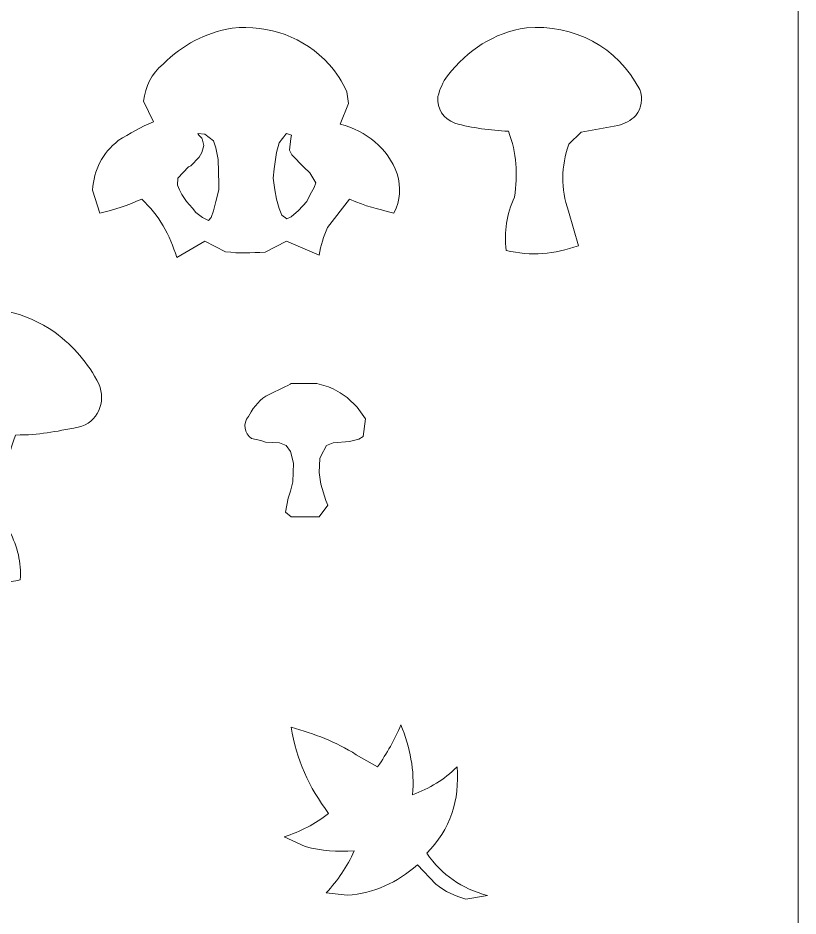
# Model space of a CAD drawing. Header units: centimetres. Extents: x -13.8 to 13.8, y -13.7 to 13.7.
# Drawn here: x -7.353 to -3.515, y 4.7 to 9.116 of the extents above; entities that cross this region are included whole.
import ezdxf

# ---------------------------------------------------------------- set-up
doc = ezdxf.new("R2010")
doc.units = ezdxf.units.CM
doc.header["$MEASUREMENT"] = 0
doc.layers.add('Layer 1', color=7, linetype='Continuous')

msp = doc.modelspace()

# ---------------------------------------------------------------- linework, layer by layer
at = {"layer": 'Layer 1', "color": 7, "lineweight": 0}
msp.add_lwpolyline([(-11.18949, 3.40061), (-3.51539, 3.40061), (-3.51539, 11.10919), (-11.18949, 11.10919), (-11.18949, 3.40061)], close=True, dxfattribs=at)
at = {"layer": 'Layer 1', "lineweight": 0}
for points, knots in [([(-6.29917, 9.06648), (-6.11666, 9.08363), (-5.94656, 9.02285), (-5.8212, 8.8876), (-5.8212, 8.8876), (-5.78461, 8.8455), (-5.75662, 8.80359), (-5.73471, 8.75216), (-5.73471, 8.75216), (-5.73471, 8.75216), (-5.72709, 8.69501), (-5.72709, 8.69501), (-5.72709, 8.69501), (-5.72709, 8.69501), (-5.7671, 8.59328), (-5.7671, 8.59328), (-5.7671, 8.59328), (-5.63888, 8.55994), (-5.53337, 8.47784), (-5.48744, 8.35039), (-5.48744, 8.35039), (-5.46876, 8.28295), (-5.47162, 8.21971), (-5.50308, 8.15666), (-5.50308, 8.15666), (-5.59738, 8.18066), (-5.63185, 8.18582), (-5.7212, 8.22561), (-5.7212, 8.22561), (-5.7212, 8.22561), (-5.83018, 8.08596), (-5.83018, 8.08596), (-5.83018, 8.08596), (-5.84942, 8.04119), (-5.86447, 7.99852), (-5.87037, 7.94994), (-5.87037, 7.94994), (-5.87037, 7.94994), (-6.03153, 8.01871), (-6.03153, 8.01871), (-6.03153, 8.01871), (-6.03153, 8.01871), (-6.13686, 7.965), (-6.13686, 7.965), (-6.13686, 7.965), (-6.20888, 7.96119), (-6.25992, 7.95738), (-6.33194, 7.96672), (-6.33194, 7.96672), (-6.33194, 7.96672), (-6.43367, 8.01874), (-6.43367, 8.01874), (-6.43367, 8.01874), (-6.43367, 8.01874), (-6.5716, 7.93836), (-6.5716, 7.93836), (-6.5716, 7.93836), (-6.60589, 8.05094), (-6.65733, 8.14429), (-6.74382, 8.22564), (-6.74382, 8.22564), (-6.8124, 8.19553), (-6.87736, 8.17211), (-6.95033, 8.15669), (-6.95033, 8.15669), (-6.95033, 8.15669), (-6.98557, 8.27004), (-6.98557, 8.27004), (-6.98557, 8.27004), (-6.97851, 8.3687), (-6.93871, 8.45197), (-6.85889, 8.51274), (-6.85889, 8.51274), (-6.80232, 8.54835), (-6.74877, 8.58), (-6.6863, 8.60476), (-6.6863, 8.60476), (-6.6863, 8.60476), (-6.73488, 8.70668), (-6.73488, 8.70668), (-6.73488, 8.70668), (-6.72575, 8.77926), (-6.6962, 8.84212), (-6.63868, 8.88916), (-6.63868, 8.88916), (-6.54016, 8.9857), (-6.4352, 9.04131), (-6.29917, 9.06648)], [0, 0, 0, 0, 0.0434783, 0.0434783, 0.0434783, 0.0434783, 0.0869565, 0.0869565, 0.0869565, 0.0869565, 0.1304348, 0.1304348, 0.1304348, 0.1304348, 0.173913, 0.173913, 0.173913, 0.173913, 0.2173913, 0.2173913, 0.2173913, 0.2173913, 0.2608696, 0.2608696, 0.2608696, 0.2608696, 0.3043478, 0.3043478, 0.3043478, 0.3043478, 0.3478261, 0.3478261, 0.3478261, 0.3478261, 0.3913043, 0.3913043, 0.3913043, 0.3913043, 0.4347826, 0.4347826, 0.4347826, 0.4347826, 0.4782609, 0.4782609, 0.4782609, 0.4782609, 0.5217391, 0.5217391, 0.5217391, 0.5217391, 0.5652174, 0.5652174, 0.5652174, 0.5652174, 0.6086957, 0.6086957, 0.6086957, 0.6086957, 0.6521739, 0.6521739, 0.6521739, 0.6521739, 0.6956522, 0.6956522, 0.6956522, 0.6956522, 0.7391304, 0.7391304, 0.7391304, 0.7391304, 0.7826087, 0.7826087, 0.7826087, 0.7826087, 0.826087, 0.826087, 0.826087, 0.826087, 0.8695652, 0.8695652, 0.8695652, 0.8695652, 0.9130435, 0.9130435, 0.9130435, 0.9130435, 1, 1, 1, 1]), ([(-4.85174, 9.06703), (-4.61856, 9.08761), (-4.40235, 8.9735), (-4.29434, 8.76395), (-4.29434, 8.76395), (-4.27757, 8.71918), (-4.28405, 8.67441), (-4.31262, 8.63631), (-4.31262, 8.63631), (-4.33929, 8.61154), (-4.36673, 8.59517), (-4.40216, 8.58718), (-4.40216, 8.58718), (-4.40216, 8.58718), (-4.58181, 8.55403), (-4.58181, 8.55403), (-4.58181, 8.55403), (-4.58181, 8.55403), (-4.64354, 8.49611), (-4.64354, 8.49611), (-4.64354, 8.49611), (-4.68011, 8.3839), (-4.68299, 8.27857), (-4.64449, 8.16636), (-4.64449, 8.16636), (-4.64449, 8.16636), (-4.59536, 7.99586), (-4.59536, 7.99586), (-4.59536, 7.99586), (-4.71424, 7.95472), (-4.82854, 7.94347), (-4.9516, 7.973), (-4.9516, 7.973), (-4.96036, 8.06576), (-4.95007, 8.14998), (-4.91025, 8.23533), (-4.91025, 8.23533), (-4.89443, 8.34696), (-4.89805, 8.45231), (-4.93978, 8.55881), (-4.93978, 8.55881), (-5.03159, 8.56376), (-5.11523, 8.57482), (-5.20381, 8.59844), (-5.20381, 8.59844), (-5.25945, 8.62053), (-5.29276, 8.66853), (-5.28668, 8.72951), (-5.28668, 8.72951), (-5.2766, 8.76724), (-5.26326, 8.80037), (-5.23945, 8.83219), (-5.23945, 8.83219), (-5.1398, 8.95826), (-5.01311, 9.0438), (-4.85174, 9.06703)], [0, 0, 0, 0, 0.0666667, 0.0666667, 0.0666667, 0.0666667, 0.1333333, 0.1333333, 0.1333333, 0.1333333, 0.2, 0.2, 0.2, 0.2, 0.2666667, 0.2666667, 0.2666667, 0.2666667, 0.3333333, 0.3333333, 0.3333333, 0.3333333, 0.4, 0.4, 0.4, 0.4, 0.4666667, 0.4666667, 0.4666667, 0.4666667, 0.5333333, 0.5333333, 0.5333333, 0.5333333, 0.6, 0.6, 0.6, 0.6, 0.6666667, 0.6666667, 0.6666667, 0.6666667, 0.7333333, 0.7333333, 0.7333333, 0.7333333, 0.8, 0.8, 0.8, 0.8, 0.8666667, 0.8666667, 0.8666667, 0.8666667, 1, 1, 1, 1]), ([(-7.6662, 7.68781), (-7.49057, 7.70723), (-7.3174, 7.67199), (-7.1705, 7.57047), (-7.1705, 7.57047), (-7.07602, 7.49848), (-7.00934, 7.42151), (-6.95391, 7.31634), (-6.95391, 7.31634), (-6.9183, 7.22739), (-6.95925, 7.12756), (-7.05601, 7.10335), (-7.05601, 7.10335), (-7.17163, 7.08221), (-7.24537, 7.06544), (-7.36385, 7.06544), (-7.36385, 7.06544), (-7.42444, 6.90981), (-7.44082, 6.75455), (-7.39338, 6.59263), (-7.39338, 6.59263), (-7.35451, 6.51511), (-7.33546, 6.44004), (-7.34099, 6.35297), (-7.34099, 6.35297), (-7.46177, 6.33143), (-7.57472, 6.31887), (-7.69741, 6.33278), (-7.69741, 6.33278), (-7.74199, 6.33678), (-7.77761, 6.36554), (-7.78636, 6.4103), (-7.78636, 6.4103), (-7.77512, 6.49087), (-7.75778, 6.56423), (-7.72254, 6.63832), (-7.72254, 6.63832), (-7.70958, 6.74804), (-7.70711, 6.8494), (-7.72672, 6.95892), (-7.72672, 6.95892), (-7.72672, 6.95892), (-7.76596, 7.06541), (-7.76596, 7.06541), (-7.76596, 7.06541), (-7.89246, 7.0734), (-7.94064, 7.07417), (-8.06542, 7.10198), (-8.06542, 7.10198), (-8.11934, 7.11931), (-8.15744, 7.15188), (-8.18258, 7.20257), (-8.18258, 7.20257), (-8.20163, 7.26544), (-8.18811, 7.32412), (-8.14506, 7.37365), (-8.14506, 7.37365), (-8.04238, 7.51404), (-7.92104, 7.60778), (-7.75663, 7.66683), (-7.75663, 7.66683), (-7.75663, 7.66683), (-7.6662, 7.68781), (-7.6662, 7.68781)], [0, 0, 0, 0, 0.0588235, 0.0588235, 0.0588235, 0.0588235, 0.1176471, 0.1176471, 0.1176471, 0.1176471, 0.1764706, 0.1764706, 0.1764706, 0.1764706, 0.2352941, 0.2352941, 0.2352941, 0.2352941, 0.2941176, 0.2941176, 0.2941176, 0.2941176, 0.3529412, 0.3529412, 0.3529412, 0.3529412, 0.4117647, 0.4117647, 0.4117647, 0.4117647, 0.4705882, 0.4705882, 0.4705882, 0.4705882, 0.5294118, 0.5294118, 0.5294118, 0.5294118, 0.5882353, 0.5882353, 0.5882353, 0.5882353, 0.6470588, 0.6470588, 0.6470588, 0.6470588, 0.7058824, 0.7058824, 0.7058824, 0.7058824, 0.7647059, 0.7647059, 0.7647059, 0.7647059, 0.8235294, 0.8235294, 0.8235294, 0.8235294, 0.8823529, 0.8823529, 0.8823529, 0.8823529, 1, 1, 1, 1]), ([(-6.00848, 7.31806), (-6.00848, 7.31806), (-5.88216, 7.31806), (-5.88216, 7.31806), (-5.88216, 7.31806), (-5.88216, 7.31806), (-5.82501, 7.30245), (-5.82501, 7.30245), (-5.82501, 7.30245), (-5.82501, 7.30245), (-5.80194, 7.29292), (-5.80194, 7.29292), (-5.80194, 7.29292), (-5.80194, 7.29292), (-5.76746, 7.27292), (-5.76746, 7.27292), (-5.76746, 7.27292), (-5.76746, 7.27292), (-5.73298, 7.25043), (-5.73298, 7.25043), (-5.73298, 7.25043), (-5.73298, 7.25043), (-5.68403, 7.2028), (-5.68403, 7.2028), (-5.68403, 7.2028), (-5.68403, 7.2028), (-5.64307, 7.14528), (-5.64307, 7.14528), (-5.64307, 7.14528), (-5.64307, 7.14528), (-5.65431, 7.05746), (-5.65431, 7.05746), (-5.65431, 7.05746), (-5.65431, 7.05746), (-5.67545, 7.04563), (-5.67545, 7.04563), (-5.67545, 7.04563), (-5.67545, 7.04563), (-5.72157, 7.03362), (-5.72157, 7.03362), (-5.72157, 7.03362), (-5.72157, 7.03362), (-5.80195, 7.02772), (-5.80195, 7.02772), (-5.80195, 7.02772), (-5.80195, 7.02772), (-5.83529, 7.01438), (-5.83529, 7.01438), (-5.83529, 7.01438), (-5.83529, 7.01438), (-5.86215, 6.96162), (-5.86215, 6.96162), (-5.86215, 6.96162), (-5.86215, 6.96162), (-5.86768, 6.95019), (-5.86768, 6.95019), (-5.86768, 6.95019), (-5.86768, 6.95019), (-5.87054, 6.88161), (-5.87054, 6.88161), (-5.87054, 6.88161), (-5.87054, 6.88161), (-5.86215, 6.82369), (-5.86215, 6.82369), (-5.86215, 6.82369), (-5.86215, 6.82369), (-5.83815, 6.74349), (-5.83815, 6.74349), (-5.83815, 6.74349), (-5.83815, 6.74349), (-5.82881, 6.72044), (-5.82881, 6.72044), (-5.82881, 6.72044), (-5.82881, 6.72044), (-5.87053, 6.6631), (-5.87053, 6.6631), (-5.87053, 6.6631), (-5.87053, 6.6631), (-6.00848, 6.66313), (-6.00848, 6.66313), (-6.00848, 6.66313), (-6.00848, 6.66313), (-6.03724, 6.68694), (-6.03724, 6.68694), (-6.03724, 6.68694), (-6.03724, 6.68694), (-6.02314, 6.75475), (-6.02314, 6.75475), (-6.02314, 6.75475), (-6.02314, 6.75475), (-6.01152, 6.78923), (-6.01152, 6.78923), (-6.01152, 6.78923), (-6.01152, 6.78923), (-6.00009, 6.83514), (-6.00009, 6.83514), (-6.00009, 6.83514), (-6.00009, 6.83514), (-5.99705, 6.92753), (-5.99705, 6.92753), (-5.99705, 6.92753), (-5.99705, 6.92753), (-6.01248, 6.98468), (-6.01248, 6.98468), (-6.01248, 6.98468), (-6.01248, 6.98468), (-6.03362, 7.01439), (-6.03362, 7.01439), (-6.03362, 7.01439), (-6.03362, 7.01439), (-6.06619, 7.02773), (-6.06619, 7.02773), (-6.06619, 7.02773), (-6.06619, 7.02773), (-6.13477, 7.03096), (-6.13477, 7.03096), (-6.13477, 7.03096), (-6.13477, 7.03096), (-6.158, 7.03916), (-6.158, 7.03916), (-6.158, 7.03916), (-6.158, 7.03916), (-6.20314, 7.04773), (-6.20314, 7.04773), (-6.20314, 7.04773), (-6.23896, 7.07572), (-6.24867, 7.12031), (-6.21819, 7.15708), (-6.21819, 7.15708), (-6.21819, 7.15708), (-6.20485, 7.17975), (-6.20485, 7.17975), (-6.20485, 7.17975), (-6.17913, 7.22222), (-6.14714, 7.25346), (-6.10066, 7.27291), (-6.10066, 7.27291), (-6.10068, 7.27292), (-6.01324, 7.31483), (-6.00848, 7.31806)], [0, 0, 0, 0, 0.0277778, 0.0277778, 0.0277778, 0.0277778, 0.0555556, 0.0555556, 0.0555556, 0.0555556, 0.0833333, 0.0833333, 0.0833333, 0.0833333, 0.1111111, 0.1111111, 0.1111111, 0.1111111, 0.1388889, 0.1388889, 0.1388889, 0.1388889, 0.1666667, 0.1666667, 0.1666667, 0.1666667, 0.1944444, 0.1944444, 0.1944444, 0.1944444, 0.2222222, 0.2222222, 0.2222222, 0.2222222, 0.25, 0.25, 0.25, 0.25, 0.2777778, 0.2777778, 0.2777778, 0.2777778, 0.3055556, 0.3055556, 0.3055556, 0.3055556, 0.3333333, 0.3333333, 0.3333333, 0.3333333, 0.3611111, 0.3611111, 0.3611111, 0.3611111, 0.3888889, 0.3888889, 0.3888889, 0.3888889, 0.4166667, 0.4166667, 0.4166667, 0.4166667, 0.4444444, 0.4444444, 0.4444444, 0.4444444, 0.4722222, 0.4722222, 0.4722222, 0.4722222, 0.5, 0.5, 0.5, 0.5, 0.5277778, 0.5277778, 0.5277778, 0.5277778, 0.5555556, 0.5555556, 0.5555556, 0.5555556, 0.5833333, 0.5833333, 0.5833333, 0.5833333, 0.6111111, 0.6111111, 0.6111111, 0.6111111, 0.6388889, 0.6388889, 0.6388889, 0.6388889, 0.6666667, 0.6666667, 0.6666667, 0.6666667, 0.6944444, 0.6944444, 0.6944444, 0.6944444, 0.7222222, 0.7222222, 0.7222222, 0.7222222, 0.75, 0.75, 0.75, 0.75, 0.7777778, 0.7777778, 0.7777778, 0.7777778, 0.8055556, 0.8055556, 0.8055556, 0.8055556, 0.8333333, 0.8333333, 0.8333333, 0.8333333, 0.8611111, 0.8611111, 0.8611111, 0.8611111, 0.8888889, 0.8888889, 0.8888889, 0.8888889, 0.9166667, 0.9166667, 0.9166667, 0.9166667, 0.9444444, 0.9444444, 0.9444444, 0.9444444, 1, 1, 1, 1]), ([(-5.46859, 5.64089), (-5.42422, 5.52831), (-5.40078, 5.41782), (-5.41107, 5.2963), (-5.41107, 5.2963), (-5.32669, 5.3285), (-5.25716, 5.36983), (-5.19276, 5.43423), (-5.19276, 5.43423), (-5.17884, 5.27059), (-5.22515, 5.12599), (-5.34212, 5.00902), (-5.34212, 5.00902), (-5.26592, 4.90178), (-5.17086, 4.83529), (-5.04325, 4.80214), (-5.04325, 4.80214), (-5.04325, 4.80214), (-5.14956, 4.78309), (-5.14956, 4.78309), (-5.14956, 4.78309), (-5.20385, 4.79947), (-5.25224, 4.82005), (-5.29625, 4.85662), (-5.29625, 4.85662), (-5.29625, 4.85662), (-5.38806, 4.95168), (-5.38806, 4.95168), (-5.38806, 4.95168), (-5.48844, 4.86519), (-5.59952, 4.81203), (-5.73287, 4.80288), (-5.73287, 4.80288), (-5.73287, 4.80288), (-5.83611, 4.81375), (-5.83611, 4.81375), (-5.83611, 4.81375), (-5.77859, 4.87775), (-5.7338, 4.94176), (-5.69818, 5.02063), (-5.69818, 5.02063), (-5.78256, 5.01529), (-5.85801, 5.02023), (-5.93974, 5.04159), (-5.93974, 5.04159), (-5.93974, 5.04159), (-6.0428, 5.0894), (-6.0428, 5.0894), (-6.0428, 5.0894), (-5.96126, 5.11702), (-5.89344, 5.15187), (-5.82468, 5.20428), (-5.82468, 5.20428), (-5.9203, 5.33459), (-5.98317, 5.46849), (-6.00833, 5.62928), (-6.00833, 5.62928), (-5.89366, 5.59576), (-5.79039, 5.55803), (-5.68848, 5.49384), (-5.68848, 5.49384), (-5.68848, 5.49384), (-5.58352, 5.43423), (-5.58352, 5.43423), (-5.58352, 5.43423), (-5.53717, 5.50127), (-5.50003, 5.56564), (-5.46859, 5.64089)], [0, 0, 0, 0, 0.0555556, 0.0555556, 0.0555556, 0.0555556, 0.1111111, 0.1111111, 0.1111111, 0.1111111, 0.1666667, 0.1666667, 0.1666667, 0.1666667, 0.2222222, 0.2222222, 0.2222222, 0.2222222, 0.2777778, 0.2777778, 0.2777778, 0.2777778, 0.3333333, 0.3333333, 0.3333333, 0.3333333, 0.3888889, 0.3888889, 0.3888889, 0.3888889, 0.4444444, 0.4444444, 0.4444444, 0.4444444, 0.5, 0.5, 0.5, 0.5, 0.5555556, 0.5555556, 0.5555556, 0.5555556, 0.6111111, 0.6111111, 0.6111111, 0.6111111, 0.6666667, 0.6666667, 0.6666667, 0.6666667, 0.7222222, 0.7222222, 0.7222222, 0.7222222, 0.7777778, 0.7777778, 0.7777778, 0.7777778, 0.8333333, 0.8333333, 0.8333333, 0.8333333, 0.8888889, 0.8888889, 0.8888889, 0.8888889, 1, 1, 1, 1])]:
    msp.add_open_spline(points, degree=3, knots=knots, dxfattribs=at)
at = {"layer": 'Layer 1', "color": 7, "lineweight": 0}
for points, knots in [([(-6.46814, 8.54736), (-6.46814, 8.54736), (-6.43271, 8.54432), (-6.43271, 8.54432), (-6.43271, 8.54432), (-6.43271, 8.54432), (-6.39061, 8.51193), (-6.39061, 8.51193), (-6.39061, 8.51193), (-6.39061, 8.51193), (-6.37918, 8.47822), (-6.37918, 8.47822), (-6.37918, 8.47822), (-6.37918, 8.47822), (-6.36794, 8.42049), (-6.36794, 8.42049), (-6.36794, 8.42049), (-6.36794, 8.42049), (-6.36376, 8.29894), (-6.36376, 8.29894), (-6.36376, 8.29894), (-6.36376, 8.29894), (-6.36471, 8.27169), (-6.36471, 8.27169), (-6.36471, 8.27169), (-6.36471, 8.27169), (-6.37918, 8.21377), (-6.37918, 8.21377), (-6.37918, 8.21377), (-6.37918, 8.21377), (-6.39061, 8.16786), (-6.39061, 8.16786), (-6.39061, 8.16786), (-6.39061, 8.16786), (-6.40223, 8.13547), (-6.40223, 8.13547), (-6.40223, 8.13547), (-6.40223, 8.13547), (-6.4148, 8.1206), (-6.4148, 8.1206), (-6.4148, 8.1206), (-6.4148, 8.1206), (-6.44547, 8.13547), (-6.44547, 8.13547), (-6.44547, 8.13547), (-6.44547, 8.13547), (-6.47786, 8.15928), (-6.47786, 8.15928), (-6.47786, 8.15928), (-6.47786, 8.15928), (-6.49405, 8.18024), (-6.49405, 8.18024), (-6.49405, 8.18024), (-6.49405, 8.18024), (-6.52358, 8.21376), (-6.52358, 8.21376), (-6.52358, 8.21376), (-6.52358, 8.21376), (-6.54681, 8.24824), (-6.54681, 8.24824), (-6.54681, 8.24824), (-6.54681, 8.24824), (-6.55805, 8.27129), (-6.55805, 8.27129), (-6.55805, 8.27129), (-6.55805, 8.27129), (-6.56776, 8.29434), (-6.56776, 8.29434), (-6.56776, 8.29434), (-6.56776, 8.29434), (-6.56604, 8.32882), (-6.56604, 8.32882), (-6.56604, 8.32882), (-6.56604, 8.32882), (-6.51423, 8.3833), (-6.51423, 8.3833), (-6.51423, 8.3833), (-6.51423, 8.3833), (-6.50261, 8.38883), (-6.50261, 8.38883), (-6.50261, 8.38883), (-6.50261, 8.38883), (-6.46051, 8.43227), (-6.46051, 8.43227), (-6.46051, 8.43227), (-6.46051, 8.43227), (-6.44813, 8.45494), (-6.44813, 8.45494), (-6.44813, 8.45494), (-6.44813, 8.45494), (-6.43842, 8.48942), (-6.43842, 8.48942), (-6.43842, 8.48942), (-6.43842, 8.48942), (-6.44604, 8.52122), (-6.44604, 8.52122), (-6.44604, 8.52122), (-6.44604, 8.52125), (-6.46187, 8.54088), (-6.46814, 8.54736)], [0, 0, 0, 0, 0.0384615, 0.0384615, 0.0384615, 0.0384615, 0.0769231, 0.0769231, 0.0769231, 0.0769231, 0.1153846, 0.1153846, 0.1153846, 0.1153846, 0.1538462, 0.1538462, 0.1538462, 0.1538462, 0.1923077, 0.1923077, 0.1923077, 0.1923077, 0.2307692, 0.2307692, 0.2307692, 0.2307692, 0.2692308, 0.2692308, 0.2692308, 0.2692308, 0.3076923, 0.3076923, 0.3076923, 0.3076923, 0.3461538, 0.3461538, 0.3461538, 0.3461538, 0.3846154, 0.3846154, 0.3846154, 0.3846154, 0.4230769, 0.4230769, 0.4230769, 0.4230769, 0.4615385, 0.4615385, 0.4615385, 0.4615385, 0.5, 0.5, 0.5, 0.5, 0.5384615, 0.5384615, 0.5384615, 0.5384615, 0.5769231, 0.5769231, 0.5769231, 0.5769231, 0.6153846, 0.6153846, 0.6153846, 0.6153846, 0.6538462, 0.6538462, 0.6538462, 0.6538462, 0.6923077, 0.6923077, 0.6923077, 0.6923077, 0.7307692, 0.7307692, 0.7307692, 0.7307692, 0.7692308, 0.7692308, 0.7692308, 0.7692308, 0.8076923, 0.8076923, 0.8076923, 0.8076923, 0.8461538, 0.8461538, 0.8461538, 0.8461538, 0.8846154, 0.8846154, 0.8846154, 0.8846154, 0.9230769, 0.9230769, 0.9230769, 0.9230769, 1, 1, 1, 1]), ([(-6.03152, 8.54736), (-6.03152, 8.54736), (-6.00771, 8.54051), (-6.00771, 8.54051), (-6.00771, 8.54051), (-6.00771, 8.54051), (-6.01038, 8.52299), (-6.01038, 8.52299), (-6.01038, 8.52299), (-6.01038, 8.52299), (-6.01628, 8.46679), (-6.01628, 8.46679), (-6.01628, 8.46679), (-6.01628, 8.46679), (-6.00485, 8.44374), (-6.00485, 8.44374), (-6.00485, 8.44374), (-6.00485, 8.44374), (-5.94712, 8.3822), (-5.94712, 8.3822), (-5.94712, 8.3822), (-5.94712, 8.3822), (-5.91664, 8.35458), (-5.91664, 8.35458), (-5.91664, 8.35458), (-5.91664, 8.35458), (-5.88711, 8.30582), (-5.88711, 8.30582), (-5.88711, 8.30582), (-5.88711, 8.30582), (-5.89568, 8.28277), (-5.89568, 8.28277), (-5.89568, 8.28277), (-5.89568, 8.28277), (-5.91492, 8.24829), (-5.91492, 8.24829), (-5.91492, 8.24829), (-5.91492, 8.24829), (-5.93228, 8.21381), (-5.93228, 8.21381), (-5.93228, 8.21381), (-5.93228, 8.21381), (-5.97229, 8.16981), (-5.97229, 8.16981), (-5.97229, 8.16981), (-5.97229, 8.16981), (-6.00867, 8.13742), (-6.00867, 8.13742), (-6.00867, 8.13742), (-6.00867, 8.13742), (-6.03076, 8.12866), (-6.03076, 8.12866), (-6.03076, 8.12866), (-6.03076, 8.12866), (-6.05457, 8.14581), (-6.05457, 8.14581), (-6.05457, 8.14581), (-6.05457, 8.14581), (-6.06809, 8.17933), (-6.06809, 8.17933), (-6.06809, 8.17933), (-6.06809, 8.17933), (-6.08047, 8.22542), (-6.08047, 8.22542), (-6.08047, 8.22542), (-6.08047, 8.22542), (-6.08904, 8.27172), (-6.08904, 8.27172), (-6.08904, 8.27172), (-6.08904, 8.27172), (-6.09761, 8.32887), (-6.09761, 8.32887), (-6.09761, 8.32887), (-6.09761, 8.32887), (-6.09208, 8.37478), (-6.09208, 8.37478), (-6.09208, 8.37478), (-6.09208, 8.37478), (-6.08046, 8.45498), (-6.08046, 8.45498), (-6.08046, 8.45498), (-6.08046, 8.45498), (-6.06808, 8.50128), (-6.06808, 8.50128), (-6.06808, 8.50128), (-6.06811, 8.50125), (-6.03705, 8.54297), (-6.03152, 8.54736)], [0, 0, 0, 0, 0.0434783, 0.0434783, 0.0434783, 0.0434783, 0.0869565, 0.0869565, 0.0869565, 0.0869565, 0.1304348, 0.1304348, 0.1304348, 0.1304348, 0.173913, 0.173913, 0.173913, 0.173913, 0.2173913, 0.2173913, 0.2173913, 0.2173913, 0.2608696, 0.2608696, 0.2608696, 0.2608696, 0.3043478, 0.3043478, 0.3043478, 0.3043478, 0.3478261, 0.3478261, 0.3478261, 0.3478261, 0.3913043, 0.3913043, 0.3913043, 0.3913043, 0.4347826, 0.4347826, 0.4347826, 0.4347826, 0.4782609, 0.4782609, 0.4782609, 0.4782609, 0.5217391, 0.5217391, 0.5217391, 0.5217391, 0.5652174, 0.5652174, 0.5652174, 0.5652174, 0.6086957, 0.6086957, 0.6086957, 0.6086957, 0.6521739, 0.6521739, 0.6521739, 0.6521739, 0.6956522, 0.6956522, 0.6956522, 0.6956522, 0.7391304, 0.7391304, 0.7391304, 0.7391304, 0.7826087, 0.7826087, 0.7826087, 0.7826087, 0.826087, 0.826087, 0.826087, 0.826087, 0.8695652, 0.8695652, 0.8695652, 0.8695652, 0.9130435, 0.9130435, 0.9130435, 0.9130435, 1, 1, 1, 1])]:
    msp.add_open_spline(points, degree=3, knots=knots, dxfattribs=at)

doc.saveas('drawing.dxf')
